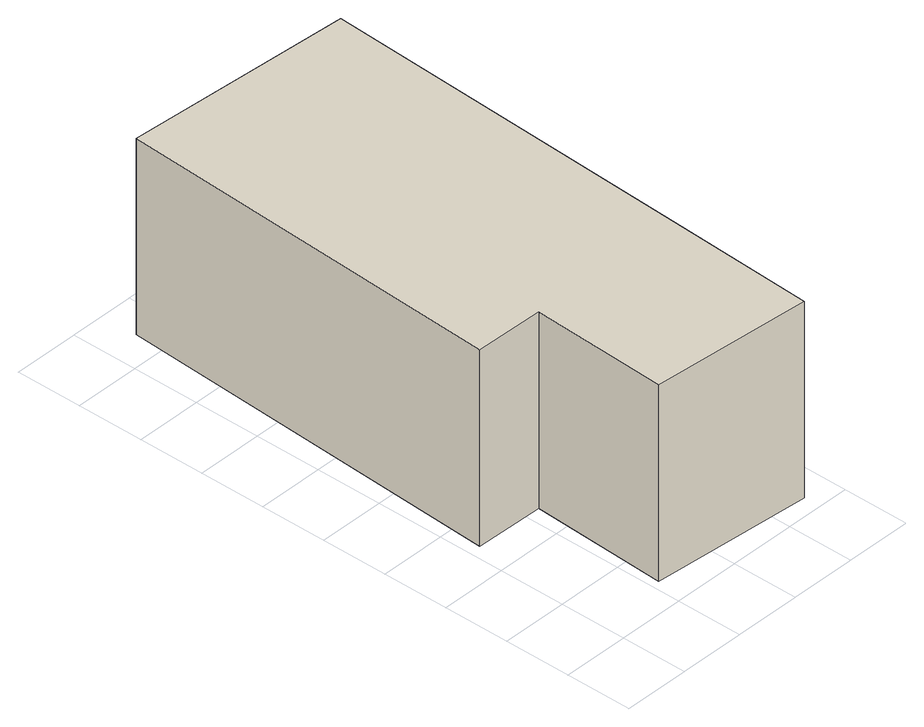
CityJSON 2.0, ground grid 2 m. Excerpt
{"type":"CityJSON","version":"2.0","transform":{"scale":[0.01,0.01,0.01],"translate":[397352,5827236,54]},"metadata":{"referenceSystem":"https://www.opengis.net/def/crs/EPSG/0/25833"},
"CityObjects":{
"building1":{"type":"Building","attributes":{"Gemeindeschluessel":"11000011","BezugspunktDach":"2200","function":"31001_1010","measuredHeight":6,"storeysAboveGround":1},"address":[{"country":"Germany","locality":"Berlin","thoroughfareNumber":"8","thoroughfareName":"Bundesstraße 2"}],"geometry":[{"type":"Solid","lod":"1","boundaries":[[[[0,1,2,3,4,5,6]],[[7,8,9,10,11,12,13]],[[7,13,6,5]],[[8,7,5,4]],[[9,8,4,3]],[[10,9,3,2]],[[11,10,2,1]],[[12,11,1,0]],[[13,12,0,6]]]]}]}
},
"vertices":[
[247,500,679],[226,88,679],[711,51,679],[734,503,679],[792,1644,679],[104,1690,679],[38,504,679],[104,1690,79],[792,1644,79],[734,503,79],[711,51,79],[226,88,79],[247,500,79],[38,504,79]
]}
